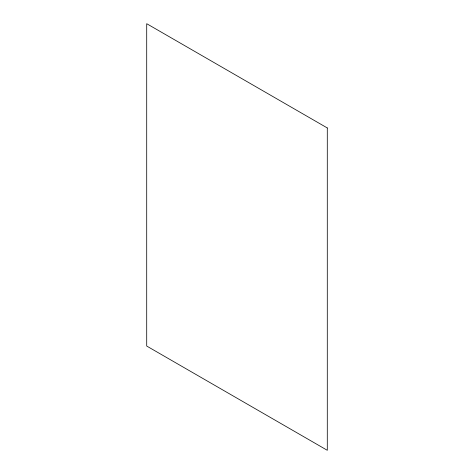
<?xml version="1.0" encoding="UTF-8"?>
<svg xmlns="http://www.w3.org/2000/svg" width="474" height="474" viewBox="0 0 474 474"><rect width="100%" height="100%" fill="white"/><g stroke="black" fill="none" stroke-linecap="round" stroke-linejoin="round"><path stroke-width="0.71" d="M327.291 127.956L146.709 23.7L146.709 346.044L327.291 450.3L327.291 127.956"/></g></svg>
